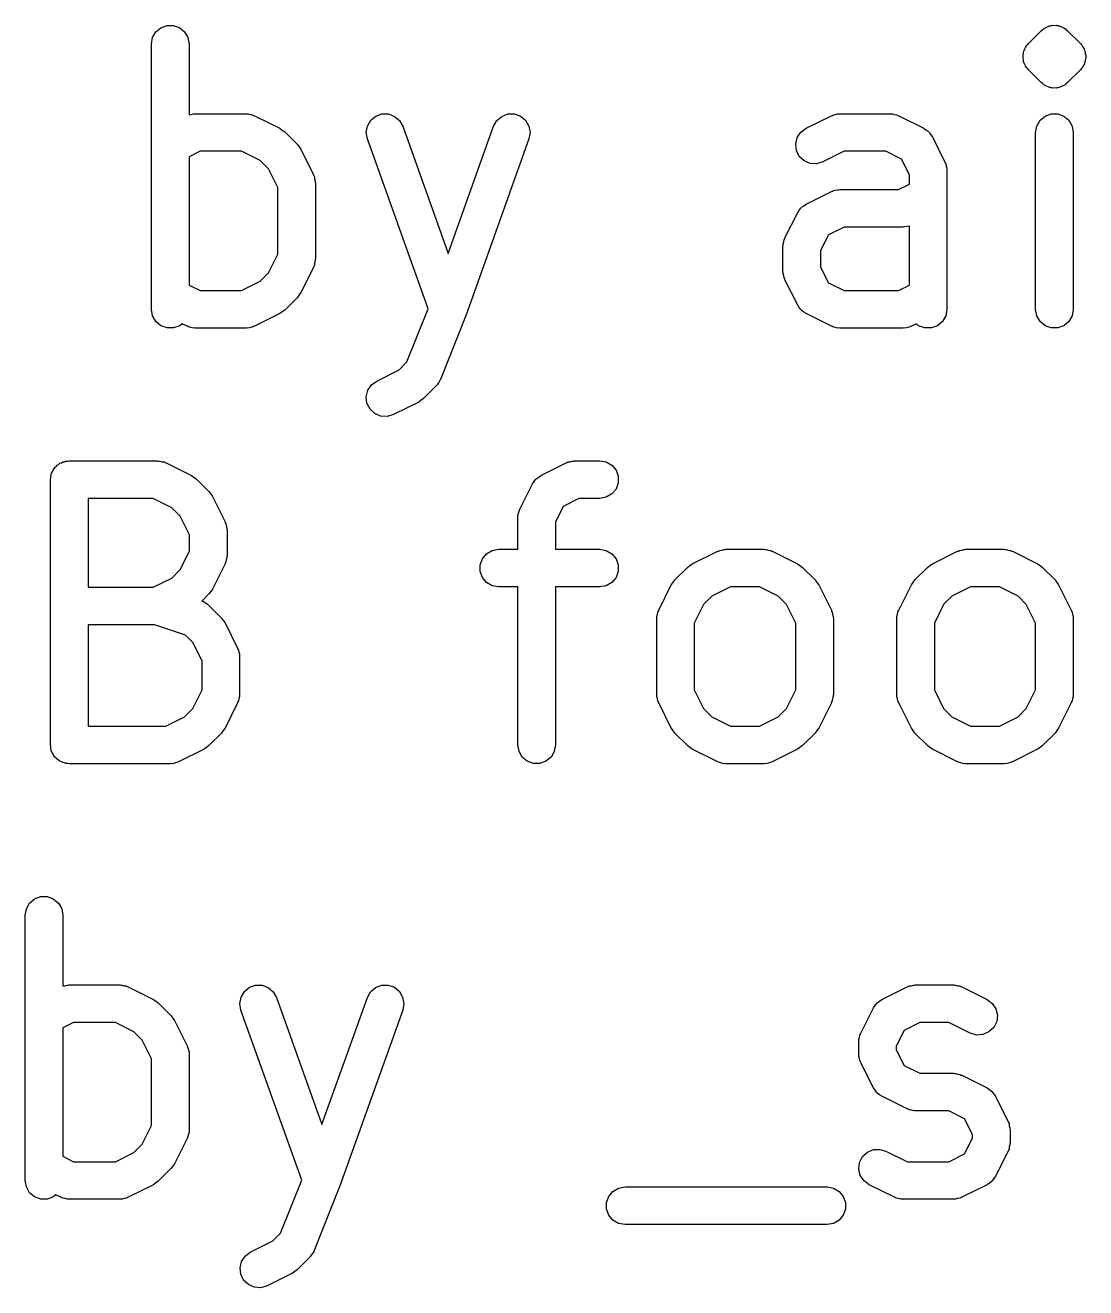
# Model space of a CAD drawing. Extents: x 81 to 182, y -126 to -101.
# Drawn here: x 162.65 to 167.45, y -126.03 to -120.32 of the extents above; entities that cross this region are included whole.
import ezdxf

# ---------------------------------------------------------------- set-up
doc = ezdxf.new("R2010")
doc.units = 0
doc.header["$MEASUREMENT"] = 0
doc.layers.add('BLACK', color=7, linetype='CONTINUOUS')

msp = doc.modelspace()

# ---------------------------------------------------------------- linework, layer by layer
at = {"layer": 'Black'}
for p, q in [((163.225, -120.375), (163.24, -120.349)), ((163.24, -120.349), (163.263, -120.33)), ((163.263, -120.33), (163.291, -120.32)), ((163.291, -120.32), (163.32, -120.32)), ((163.32, -120.32), (163.348, -120.33)), ((163.348, -120.33), (163.37, -120.349)), ((163.37, -120.349), (163.385, -120.375)), ((167.188, -120.401), (167.245, -120.344)), ((167.245, -120.344), (167.251, -120.34)), ((167.251, -120.34), (167.257, -120.334)), ((167.257, -120.334), (167.26, -120.333)), ((167.26, -120.333), (167.263, -120.33)), ((167.263, -120.33), (167.266, -120.329)), ((167.266, -120.329), (167.269, -120.327)), ((167.269, -120.327), (167.277, -120.325)), ((167.277, -120.325), (167.283, -120.322)), ((167.283, -120.322), (167.287, -120.322)), ((167.287, -120.322), (167.291, -120.32)), ((167.291, -120.32), (167.294, -120.32)), ((167.294, -120.32), (167.298, -120.319)), ((167.298, -120.319), (167.305, -120.32)), ((167.305, -120.32), (167.313, -120.319)), ((167.313, -120.319), (167.316, -120.32)), ((167.316, -120.32), (167.32, -120.32)), ((167.32, -120.32), (167.324, -120.322)), ((167.324, -120.322), (167.327, -120.322)), ((167.327, -120.322), (167.334, -120.325)), ((167.334, -120.325), (167.341, -120.327)), ((167.341, -120.327), (167.344, -120.329)), ((167.344, -120.329), (167.348, -120.33)), ((167.348, -120.33), (167.351, -120.333)), ((167.351, -120.333), (167.354, -120.334)), ((167.354, -120.334), (167.359, -120.34)), ((167.359, -120.34), (167.365, -120.344)), ((167.365, -120.344), (167.423, -120.401)), ((163.22, -120.404), (163.225, -120.375)), ((163.22, -121.604), (163.22, -120.404)), ((163.385, -120.375), (163.39, -120.404)), ((163.39, -120.404), (163.39, -120.724)), ((167.171, -120.425), (167.175, -120.419)), ((167.175, -120.419), (167.179, -120.412)), ((167.179, -120.412), (167.184, -120.407)), ((167.184, -120.407), (167.188, -120.401)), ((167.423, -120.401), (167.427, -120.407)), ((167.427, -120.407), (167.432, -120.412)), ((167.432, -120.412), (167.435, -120.419)), ((167.435, -120.419), (167.44, -120.425)), ((167.164, -120.454), (167.165, -120.447)), ((167.164, -120.461), (167.164, -120.454)), ((167.164, -120.469), (167.164, -120.461)), ((167.165, -120.476), (167.164, -120.469)), ((167.165, -120.447), (167.166, -120.439)), ((167.166, -120.483), (167.165, -120.476)), ((167.166, -120.439), (167.169, -120.433)), ((167.169, -120.433), (167.171, -120.425)), ((167.44, -120.425), (167.441, -120.433)), ((167.441, -120.433), (167.445, -120.439)), ((167.445, -120.439), (167.445, -120.447)), ((167.445, -120.447), (167.447, -120.454)), ((167.447, -120.469), (167.445, -120.476)), ((167.445, -120.476), (167.445, -120.483)), ((167.447, -120.454), (167.447, -120.461)), ((167.447, -120.461), (167.447, -120.469)), ((167.169, -120.49), (167.166, -120.483)), ((167.171, -120.497), (167.169, -120.49)), ((167.175, -120.503), (167.171, -120.497)), ((167.179, -120.51), (167.175, -120.503)), ((167.184, -120.515), (167.179, -120.51)), ((167.188, -120.521), (167.184, -120.515)), ((167.245, -120.578), (167.188, -120.521)), ((167.423, -120.521), (167.365, -120.578)), ((167.427, -120.515), (167.423, -120.521)), ((167.432, -120.51), (167.427, -120.515)), ((167.435, -120.503), (167.432, -120.51)), ((167.44, -120.497), (167.435, -120.503)), ((167.441, -120.49), (167.44, -120.497)), ((167.445, -120.483), (167.441, -120.49)), ((167.251, -120.583), (167.245, -120.578)), ((167.257, -120.588), (167.251, -120.583)), ((167.26, -120.59), (167.257, -120.588)), ((167.263, -120.592), (167.26, -120.59)), ((167.266, -120.593), (167.263, -120.592)), ((167.269, -120.595), (167.266, -120.593)), ((167.277, -120.597), (167.269, -120.595)), ((167.341, -120.595), (167.334, -120.597)), ((167.344, -120.593), (167.341, -120.595)), ((167.348, -120.592), (167.344, -120.593)), ((167.351, -120.59), (167.348, -120.592)), ((167.354, -120.588), (167.351, -120.59)), ((167.359, -120.583), (167.354, -120.588)), ((167.365, -120.578), (167.359, -120.583)), ((167.283, -120.6), (167.277, -120.597)), ((167.287, -120.601), (167.283, -120.6)), ((167.291, -120.602), (167.287, -120.601)), ((167.294, -120.602), (167.291, -120.602)), ((167.298, -120.603), (167.294, -120.602)), ((167.305, -120.602), (167.298, -120.603)), ((167.313, -120.603), (167.305, -120.602)), ((167.316, -120.602), (167.313, -120.603)), ((167.32, -120.602), (167.316, -120.602)), ((167.324, -120.601), (167.32, -120.602)), ((167.327, -120.6), (167.324, -120.601)), ((167.334, -120.597), (167.327, -120.6)), ((163.39, -120.724), (163.391, -120.724)), ((163.391, -120.724), (163.4, -120.723)), ((163.4, -120.723), (163.41, -120.72)), ((163.41, -120.72), (163.415, -120.72)), ((163.415, -120.72), (163.42, -120.719)), ((163.42, -120.719), (163.648, -120.719)), ((163.648, -120.719), (163.653, -120.72)), ((163.653, -120.72), (163.658, -120.72)), ((163.658, -120.72), (163.667, -120.723)), ((163.667, -120.723), (163.677, -120.724)), ((163.677, -120.724), (163.682, -120.727)), ((163.682, -120.727), (163.686, -120.728)), ((163.686, -120.728), (163.801, -120.785)), ((164.197, -120.775), (164.212, -120.749)), ((164.212, -120.749), (164.235, -120.73)), ((164.235, -120.73), (164.263, -120.72)), ((164.263, -120.72), (164.292, -120.72)), ((164.292, -120.72), (164.32, -120.731)), ((164.32, -120.731), (164.342, -120.75)), ((164.342, -120.75), (164.357, -120.776)), ((164.768, -120.776), (164.783, -120.75)), ((164.783, -120.75), (164.805, -120.731)), ((164.805, -120.731), (164.833, -120.72)), ((164.833, -120.72), (164.862, -120.72)), ((164.862, -120.72), (164.89, -120.73)), ((164.89, -120.73), (164.913, -120.749)), ((164.913, -120.749), (164.928, -120.775)), ((166.182, -120.785), (166.296, -120.728)), ((166.296, -120.728), (166.301, -120.727)), ((166.301, -120.727), (166.305, -120.724)), ((166.305, -120.724), (166.315, -120.723)), ((166.315, -120.723), (166.324, -120.72)), ((166.324, -120.72), (166.329, -120.72)), ((166.329, -120.72), (166.334, -120.719)), ((166.334, -120.719), (166.562, -120.719)), ((166.562, -120.719), (166.567, -120.72)), ((166.567, -120.72), (166.572, -120.72)), ((166.572, -120.72), (166.582, -120.723)), ((166.582, -120.723), (166.592, -120.724)), ((166.592, -120.724), (166.596, -120.727)), ((166.596, -120.727), (166.601, -120.728)), ((166.601, -120.728), (166.715, -120.785)), ((167.225, -120.775), (167.24, -120.749)), ((167.24, -120.749), (167.263, -120.73)), ((167.263, -120.73), (167.291, -120.72)), ((167.291, -120.72), (167.32, -120.72)), ((167.32, -120.72), (167.348, -120.73)), ((167.348, -120.73), (167.37, -120.749)), ((167.37, -120.749), (167.385, -120.775)), ((163.801, -120.785), (163.811, -120.793)), ((163.811, -120.793), (163.823, -120.801)), ((163.823, -120.801), (163.88, -120.858)), ((164.192, -120.804), (164.197, -120.775)), ((164.197, -120.833), (164.192, -120.804)), ((164.357, -120.776), (164.562, -121.351)), ((164.562, -121.351), (164.768, -120.776)), ((164.928, -120.775), (164.933, -120.804)), ((164.933, -120.804), (164.928, -120.833)), ((166.142, -120.827), (166.158, -120.803)), ((166.158, -120.803), (166.182, -120.785)), ((166.715, -120.785), (166.725, -120.793)), ((166.725, -120.793), (166.735, -120.8)), ((166.735, -120.8), (166.737, -120.801)), ((166.737, -120.801), (166.739, -120.803)), ((166.739, -120.803), (166.745, -120.813)), ((166.745, -120.813), (166.753, -120.823)), ((166.753, -120.823), (166.81, -120.938)), ((167.22, -120.804), (167.225, -120.775)), ((167.22, -121.604), (167.22, -120.804)), ((167.385, -120.775), (167.39, -120.804)), ((167.39, -120.804), (167.39, -121.604)), ((163.88, -120.858), (163.888, -120.869)), ((163.888, -120.869), (163.896, -120.88)), ((163.896, -120.88), (163.953, -120.995)), ((164.472, -121.602), (164.197, -120.833)), ((164.928, -120.833), (164.643, -121.633)), ((166.135, -120.856), (166.142, -120.827)), ((166.138, -120.885), (166.135, -120.856)), ((163.44, -120.889), (163.39, -120.914)), ((163.39, -120.914), (163.39, -121.494)), ((163.628, -120.889), (163.44, -120.889)), ((163.712, -120.931), (163.628, -120.889)), ((163.75, -120.969), (163.712, -120.931)), ((166.151, -120.912), (166.138, -120.885)), ((166.173, -120.932), (166.151, -120.912)), ((166.2, -120.944), (166.173, -120.932)), ((166.258, -120.937), (166.229, -120.946)), ((166.354, -120.889), (166.258, -120.937)), ((166.542, -120.889), (166.354, -120.889)), ((166.613, -120.925), (166.542, -120.889)), ((166.649, -120.996), (166.613, -120.925)), ((163.792, -121.053), (163.75, -120.969)), ((166.229, -120.946), (166.2, -120.944)), ((166.81, -120.938), (166.811, -120.942)), ((166.811, -120.942), (166.814, -120.946)), ((166.814, -120.946), (166.816, -120.956)), ((166.816, -120.956), (166.818, -120.966)), ((166.818, -120.966), (166.818, -120.971)), ((166.818, -120.971), (166.819, -120.976)), ((166.819, -120.976), (166.819, -121.604)), ((163.953, -120.995), (163.954, -120.999)), ((163.954, -120.999), (163.957, -121.004)), ((163.957, -121.004), (163.958, -121.013)), ((163.958, -121.013), (163.961, -121.023)), ((163.961, -121.023), (163.961, -121.028)), ((163.961, -121.028), (163.962, -121.033)), ((163.962, -121.033), (163.962, -121.376)), ((166.6, -121.062), (166.649, -121.037)), ((166.649, -121.037), (166.649, -120.996)), ((163.792, -121.355), (163.792, -121.053)), ((166.182, -121.128), (166.296, -121.071)), ((166.296, -121.071), (166.301, -121.07)), ((166.301, -121.07), (166.305, -121.067)), ((166.305, -121.067), (166.315, -121.065)), ((166.315, -121.065), (166.324, -121.063)), ((166.324, -121.063), (166.329, -121.063)), ((166.329, -121.063), (166.334, -121.062)), ((166.334, -121.062), (166.6, -121.062)), ((166.086, -121.28), (166.144, -121.166)), ((166.144, -121.166), (166.151, -121.156)), ((166.151, -121.156), (166.158, -121.146)), ((166.158, -121.146), (166.16, -121.144)), ((166.16, -121.144), (166.161, -121.142)), ((166.161, -121.142), (166.172, -121.136)), ((166.172, -121.136), (166.182, -121.128)), ((166.085, -121.285), (166.086, -121.28)), ((166.283, -121.267), (166.247, -121.338)), ((166.354, -121.232), (166.283, -121.267)), ((166.62, -121.232), (166.354, -121.232)), ((166.624, -121.231), (166.62, -121.232)), ((166.629, -121.231), (166.624, -121.231)), ((166.639, -121.229), (166.629, -121.231)), ((166.649, -121.227), (166.639, -121.229)), ((166.649, -121.494), (166.649, -121.227)), ((166.649, -121.227), (166.649, -121.227)), ((166.077, -121.318), (166.078, -121.314)), ((166.077, -121.433), (166.077, -121.318)), ((166.078, -121.309), (166.081, -121.299)), ((166.078, -121.314), (166.078, -121.309)), ((166.081, -121.299), (166.083, -121.289)), ((166.083, -121.289), (166.085, -121.285)), ((163.75, -121.439), (163.792, -121.355)), ((163.961, -121.385), (163.958, -121.395)), ((163.962, -121.376), (163.961, -121.38)), ((163.961, -121.38), (163.961, -121.385)), ((166.247, -121.338), (166.247, -121.413)), ((163.712, -121.477), (163.75, -121.439)), ((163.953, -121.414), (163.896, -121.528)), ((163.954, -121.409), (163.953, -121.414)), ((163.957, -121.405), (163.954, -121.409)), ((163.958, -121.395), (163.957, -121.405)), ((166.078, -121.438), (166.077, -121.433)), ((166.078, -121.442), (166.078, -121.438)), ((166.081, -121.452), (166.078, -121.442)), ((166.247, -121.413), (166.283, -121.484)), ((163.39, -121.494), (163.44, -121.519)), ((163.628, -121.519), (163.712, -121.477)), ((166.083, -121.462), (166.081, -121.452)), ((166.085, -121.466), (166.083, -121.462)), ((166.086, -121.471), (166.085, -121.466)), ((166.144, -121.585), (166.086, -121.471)), ((166.283, -121.484), (166.354, -121.519)), ((166.6, -121.519), (166.649, -121.494)), ((163.44, -121.519), (163.628, -121.519)), ((163.88, -121.55), (163.823, -121.607)), ((163.888, -121.539), (163.88, -121.55)), ((163.896, -121.528), (163.888, -121.539)), ((166.354, -121.519), (166.6, -121.519)), ((163.225, -121.633), (163.22, -121.604)), ((163.811, -121.615), (163.801, -121.623)), ((163.823, -121.607), (163.811, -121.615)), ((164.376, -121.842), (164.472, -121.602)), ((166.151, -121.595), (166.144, -121.585)), ((166.158, -121.605), (166.151, -121.595)), ((166.16, -121.607), (166.158, -121.605)), ((166.161, -121.609), (166.16, -121.607)), ((166.172, -121.616), (166.161, -121.609)), ((166.182, -121.623), (166.172, -121.616)), ((166.819, -121.604), (166.814, -121.633)), ((167.225, -121.633), (167.22, -121.604)), ((167.39, -121.604), (167.385, -121.633)), ((163.24, -121.659), (163.225, -121.633)), ((163.263, -121.678), (163.24, -121.659)), ((163.291, -121.688), (163.263, -121.678)), ((163.348, -121.678), (163.32, -121.688)), ((163.359, -121.669), (163.348, -121.678)), ((163.382, -121.68), (163.359, -121.669)), ((163.386, -121.682), (163.382, -121.68)), ((163.686, -121.68), (163.682, -121.682)), ((163.801, -121.623), (163.686, -121.68)), ((164.641, -121.636), (164.527, -121.921)), ((164.642, -121.635), (164.641, -121.636)), ((164.643, -121.633), (164.642, -121.633)), ((164.642, -121.633), (164.642, -121.634)), ((164.642, -121.634), (164.642, -121.635)), ((166.296, -121.68), (166.182, -121.623)), ((166.301, -121.682), (166.296, -121.68)), ((166.658, -121.68), (166.653, -121.682)), ((166.681, -121.669), (166.658, -121.68)), ((166.691, -121.678), (166.681, -121.669)), ((166.719, -121.688), (166.691, -121.678)), ((166.776, -121.678), (166.749, -121.688)), ((166.799, -121.659), (166.776, -121.678)), ((166.814, -121.633), (166.799, -121.659)), ((167.24, -121.659), (167.225, -121.633)), ((167.263, -121.678), (167.24, -121.659)), ((167.291, -121.688), (167.263, -121.678)), ((167.348, -121.678), (167.32, -121.688)), ((167.37, -121.659), (167.348, -121.678)), ((167.385, -121.633), (167.37, -121.659)), ((163.32, -121.688), (163.291, -121.688)), ((163.391, -121.684), (163.386, -121.682)), ((163.4, -121.686), (163.391, -121.684)), ((163.41, -121.689), (163.4, -121.686)), ((163.415, -121.688), (163.41, -121.689)), ((163.42, -121.689), (163.415, -121.688)), ((163.648, -121.689), (163.42, -121.689)), ((163.653, -121.688), (163.648, -121.689)), ((163.658, -121.689), (163.653, -121.688)), ((163.667, -121.686), (163.658, -121.689)), ((163.677, -121.684), (163.667, -121.686)), ((163.682, -121.682), (163.677, -121.684)), ((166.305, -121.684), (166.301, -121.682)), ((166.315, -121.686), (166.305, -121.684)), ((166.324, -121.689), (166.315, -121.686)), ((166.329, -121.688), (166.324, -121.689)), ((166.334, -121.689), (166.329, -121.688)), ((166.62, -121.689), (166.334, -121.689)), ((166.624, -121.688), (166.62, -121.689)), ((166.629, -121.689), (166.624, -121.688)), ((166.639, -121.686), (166.629, -121.689)), ((166.649, -121.684), (166.639, -121.686)), ((166.653, -121.682), (166.649, -121.684)), ((166.749, -121.688), (166.719, -121.688)), ((167.32, -121.688), (167.291, -121.688)), ((164.341, -121.877), (164.376, -121.842)), ((164.239, -121.928), (164.341, -121.877)), ((164.199, -121.97), (164.215, -121.946)), ((164.215, -121.946), (164.239, -121.928)), ((164.508, -121.95), (164.451, -122.007)), ((164.51, -121.948), (164.508, -121.95)), ((164.512, -121.946), (164.51, -121.948)), ((164.518, -121.936), (164.512, -121.946)), ((164.525, -121.926), (164.518, -121.936)), ((164.526, -121.923), (164.525, -121.926)), ((164.527, -121.921), (164.526, -121.923)), ((164.192, -121.999), (164.199, -121.97)), ((164.195, -122.028), (164.192, -121.999)), ((164.44, -122.015), (164.429, -122.023)), ((164.451, -122.007), (164.44, -122.015)), ((164.209, -122.055), (164.195, -122.028)), ((164.23, -122.075), (164.209, -122.055)), ((164.257, -122.087), (164.23, -122.075)), ((164.429, -122.023), (164.315, -122.08)), ((164.287, -122.089), (164.257, -122.087)), ((164.315, -122.08), (164.287, -122.089)), ((162.794, -122.309), (162.8, -122.305)), ((162.8, -122.305), (162.806, -122.3)), ((162.806, -122.3), (162.813, -122.298)), ((162.813, -122.298), (162.819, -122.294)), ((162.819, -122.294), (162.826, -122.293)), ((162.826, -122.293), (162.833, -122.29)), ((162.833, -122.29), (162.841, -122.29)), ((162.841, -122.29), (162.848, -122.289)), ((162.848, -122.289), (163.248, -122.289)), ((163.248, -122.289), (163.253, -122.29)), ((163.253, -122.29), (163.258, -122.29)), ((163.258, -122.29), (163.267, -122.293)), ((163.267, -122.293), (163.277, -122.294)), ((163.277, -122.294), (163.282, -122.297)), ((163.282, -122.297), (163.286, -122.298)), ((163.286, -122.298), (163.401, -122.355)), ((164.982, -122.355), (165.096, -122.298)), ((165.096, -122.298), (165.101, -122.297)), ((165.101, -122.297), (165.105, -122.294)), ((165.105, -122.294), (165.115, -122.293)), ((165.115, -122.293), (165.124, -122.29)), ((165.124, -122.29), (165.129, -122.29)), ((165.129, -122.29), (165.134, -122.289)), ((165.134, -122.289), (165.248, -122.289)), ((165.248, -122.289), (165.277, -122.294)), ((165.277, -122.294), (165.303, -122.309)), ((162.765, -122.359), (162.767, -122.352)), ((162.765, -122.367), (162.765, -122.359)), ((162.767, -122.352), (162.768, -122.345)), ((162.768, -122.345), (162.772, -122.339)), ((162.772, -122.339), (162.775, -122.332)), ((162.775, -122.332), (162.779, -122.326)), ((162.779, -122.326), (162.783, -122.319)), ((162.783, -122.319), (162.789, -122.315)), ((162.789, -122.315), (162.794, -122.309)), ((163.401, -122.355), (163.411, -122.363)), ((163.411, -122.363), (163.423, -122.371)), ((164.961, -122.37), (164.972, -122.363)), ((164.972, -122.363), (164.982, -122.355)), ((165.303, -122.309), (165.322, -122.332)), ((165.322, -122.332), (165.332, -122.359)), ((165.332, -122.359), (165.332, -122.389)), ((162.763, -122.374), (162.765, -122.367)), ((162.763, -123.574), (162.763, -122.374)), ((163.423, -122.371), (163.48, -122.428)), ((164.886, -122.508), (164.944, -122.393)), ((164.944, -122.393), (164.951, -122.383)), ((164.951, -122.383), (164.958, -122.373)), ((164.958, -122.373), (164.96, -122.371)), ((164.96, -122.371), (164.961, -122.37)), ((165.322, -122.417), (165.303, -122.439)), ((165.332, -122.389), (165.322, -122.417)), ((162.933, -122.459), (162.933, -122.861)), ((163.228, -122.459), (162.933, -122.459)), ((163.312, -122.501), (163.228, -122.459)), ((163.48, -122.428), (163.488, -122.439)), ((163.488, -122.439), (163.496, -122.45)), ((163.496, -122.45), (163.553, -122.565)), ((165.154, -122.459), (165.083, -122.495)), ((165.248, -122.459), (165.154, -122.459)), ((165.277, -122.454), (165.248, -122.459)), ((165.303, -122.439), (165.277, -122.454)), ((163.35, -122.539), (163.312, -122.501)), ((164.878, -122.536), (164.881, -122.526)), ((164.878, -122.541), (164.878, -122.536)), ((164.881, -122.526), (164.883, -122.516)), ((164.883, -122.516), (164.885, -122.512)), ((164.885, -122.512), (164.886, -122.508)), ((165.083, -122.495), (165.048, -122.566)), ((163.392, -122.623), (163.35, -122.539)), ((163.553, -122.565), (163.554, -122.569)), ((163.554, -122.569), (163.557, -122.574)), ((163.557, -122.574), (163.558, -122.583)), ((163.558, -122.583), (163.561, -122.593)), ((163.561, -122.593), (163.561, -122.598)), ((164.878, -122.546), (164.878, -122.541)), ((164.878, -122.689), (164.878, -122.546)), ((165.048, -122.566), (165.048, -122.689)), ((163.392, -122.697), (163.392, -122.623)), ((163.561, -122.598), (163.562, -122.603)), ((163.562, -122.603), (163.562, -122.717)), ((163.35, -122.781), (163.392, -122.697)), ((164.736, -122.709), (164.762, -122.694)), ((164.762, -122.694), (164.791, -122.689)), ((164.791, -122.689), (164.878, -122.689)), ((165.048, -122.689), (165.248, -122.689)), ((165.248, -122.689), (165.277, -122.694)), ((165.277, -122.694), (165.303, -122.709)), ((165.667, -122.755), (165.782, -122.698)), ((165.782, -122.698), (165.786, -122.697)), ((165.786, -122.697), (165.791, -122.694)), ((165.791, -122.694), (165.8, -122.693)), ((165.8, -122.693), (165.81, -122.69)), ((165.81, -122.69), (165.815, -122.69)), ((165.815, -122.69), (165.82, -122.689)), ((165.82, -122.689), (165.991, -122.689)), ((165.991, -122.689), (165.996, -122.69)), ((165.996, -122.69), (166.001, -122.69)), ((166.001, -122.69), (166.01, -122.693)), ((166.01, -122.693), (166.02, -122.694)), ((166.02, -122.694), (166.024, -122.697)), ((166.024, -122.697), (166.029, -122.698)), ((166.029, -122.698), (166.143, -122.755)), ((166.753, -122.755), (166.867, -122.698)), ((166.867, -122.698), (166.872, -122.697)), ((166.872, -122.697), (166.876, -122.694)), ((166.876, -122.694), (166.886, -122.693)), ((166.886, -122.693), (166.896, -122.69)), ((166.896, -122.69), (166.901, -122.69)), ((166.901, -122.69), (166.905, -122.689)), ((166.905, -122.689), (167.077, -122.689)), ((167.077, -122.689), (167.082, -122.69)), ((167.082, -122.69), (167.087, -122.69)), ((167.087, -122.69), (167.096, -122.693)), ((167.096, -122.693), (167.106, -122.694)), ((167.106, -122.694), (167.11, -122.697)), ((167.11, -122.697), (167.115, -122.698)), ((167.115, -122.698), (167.229, -122.755)), ((163.553, -122.755), (163.496, -122.869)), ((163.554, -122.75), (163.553, -122.755)), ((163.557, -122.746), (163.554, -122.75)), ((163.558, -122.736), (163.557, -122.746)), ((163.561, -122.727), (163.558, -122.736)), ((163.562, -122.717), (163.561, -122.722)), ((163.561, -122.722), (163.561, -122.727)), ((164.707, -122.759), (164.717, -122.732)), ((164.707, -122.789), (164.707, -122.759)), ((164.717, -122.732), (164.736, -122.709)), ((165.303, -122.709), (165.322, -122.732)), ((165.322, -122.732), (165.332, -122.759)), ((165.332, -122.759), (165.332, -122.789)), ((165.645, -122.771), (165.656, -122.763)), ((165.656, -122.763), (165.667, -122.755)), ((166.143, -122.755), (166.154, -122.763)), ((166.154, -122.763), (166.165, -122.771)), ((166.731, -122.771), (166.742, -122.763)), ((166.742, -122.763), (166.753, -122.755)), ((167.229, -122.755), (167.24, -122.763)), ((167.24, -122.763), (167.251, -122.771)), ((163.228, -122.861), (163.312, -122.819)), ((163.312, -122.819), (163.35, -122.781)), ((164.717, -122.817), (164.707, -122.789)), ((164.736, -122.839), (164.717, -122.817)), ((165.322, -122.817), (165.303, -122.839)), ((165.332, -122.789), (165.322, -122.817)), ((165.588, -122.828), (165.645, -122.771)), ((166.165, -122.771), (166.223, -122.828)), ((166.674, -122.828), (166.731, -122.771)), ((167.251, -122.771), (167.308, -122.828)), ((162.933, -122.861), (163.228, -122.861)), ((163.496, -122.869), (163.488, -122.88)), ((164.762, -122.854), (164.736, -122.839)), ((164.791, -122.859), (164.762, -122.854)), ((164.878, -122.859), (164.791, -122.859)), ((164.878, -123.574), (164.878, -122.859)), ((165.248, -122.859), (165.048, -122.859)), ((165.048, -122.859), (165.048, -123.574)), ((165.277, -122.854), (165.248, -122.859)), ((165.303, -122.839), (165.277, -122.854)), ((165.515, -122.965), (165.572, -122.85)), ((165.572, -122.85), (165.58, -122.839)), ((165.58, -122.839), (165.588, -122.828)), ((165.84, -122.859), (165.756, -122.901)), ((165.971, -122.859), (165.84, -122.859)), ((166.055, -122.901), (165.971, -122.859)), ((166.223, -122.828), (166.23, -122.839)), ((166.23, -122.839), (166.239, -122.85)), ((166.239, -122.85), (166.296, -122.965)), ((166.601, -122.965), (166.658, -122.85)), ((166.658, -122.85), (166.666, -122.839)), ((166.666, -122.839), (166.674, -122.828)), ((166.925, -122.859), (166.841, -122.901)), ((167.057, -122.859), (166.925, -122.859)), ((167.141, -122.901), (167.057, -122.859)), ((167.308, -122.828), (167.316, -122.839)), ((167.316, -122.839), (167.324, -122.85)), ((167.324, -122.85), (167.381, -122.965)), ((163.48, -122.891), (163.448, -122.923)), ((163.448, -122.923), (163.451, -122.924)), ((163.451, -122.924), (163.456, -122.926)), ((163.456, -122.926), (163.464, -122.931)), ((163.464, -122.931), (163.472, -122.936)), ((163.472, -122.936), (163.476, -122.94)), ((163.488, -122.88), (163.48, -122.891)), ((165.756, -122.901), (165.718, -122.939)), ((166.093, -122.939), (166.055, -122.901)), ((166.841, -122.901), (166.804, -122.939)), ((167.178, -122.939), (167.141, -122.901)), ((163.476, -122.94), (163.48, -122.943)), ((163.48, -122.943), (163.537, -123)), ((165.507, -122.993), (165.509, -122.983)), ((165.507, -122.998), (165.507, -122.993)), ((165.509, -122.983), (165.511, -122.974)), ((165.511, -122.974), (165.514, -122.969)), ((165.514, -122.969), (165.515, -122.965)), ((165.718, -122.939), (165.676, -123.023)), ((166.135, -123.023), (166.093, -122.939)), ((166.296, -122.965), (166.297, -122.969)), ((166.297, -122.969), (166.3, -122.974)), ((166.3, -122.974), (166.301, -122.983)), ((166.301, -122.983), (166.304, -122.993)), ((166.304, -122.993), (166.304, -122.998)), ((166.592, -122.993), (166.595, -122.983)), ((166.593, -122.998), (166.592, -122.993)), ((166.595, -122.983), (166.597, -122.974)), ((166.597, -122.974), (166.599, -122.969)), ((166.599, -122.969), (166.601, -122.965)), ((166.804, -122.939), (166.762, -123.023)), ((167.22, -123.023), (167.178, -122.939)), ((167.381, -122.965), (167.383, -122.969)), ((167.383, -122.969), (167.385, -122.974)), ((167.385, -122.974), (167.387, -122.983)), ((167.387, -122.983), (167.39, -122.993)), ((167.39, -122.993), (167.39, -122.998)), ((162.933, -123.031), (162.933, -123.489)), ((163.234, -123.031), (162.933, -123.031)), ((163.374, -123.077), (163.234, -123.031)), ((163.537, -123), (163.545, -123.011)), ((163.545, -123.011), (163.553, -123.022)), ((163.553, -123.022), (163.61, -123.136)), ((165.506, -123.003), (165.507, -122.998)), ((165.506, -123.346), (165.506, -123.003)), ((165.676, -123.023), (165.676, -123.325)), ((166.135, -123.325), (166.135, -123.023)), ((166.304, -122.998), (166.305, -123.003)), ((166.305, -123.003), (166.305, -123.346)), ((166.592, -123.003), (166.593, -122.998)), ((166.592, -123.346), (166.592, -123.003)), ((166.762, -123.023), (166.762, -123.325)), ((167.22, -123.325), (167.22, -123.023)), ((167.39, -122.998), (167.39, -123.003)), ((167.39, -123.003), (167.39, -123.346)), ((163.407, -123.11), (163.374, -123.077)), ((163.449, -123.194), (163.407, -123.11)), ((163.61, -123.136), (163.611, -123.141)), ((163.611, -123.141), (163.614, -123.145)), ((163.614, -123.145), (163.616, -123.155)), ((163.616, -123.155), (163.618, -123.164)), ((163.618, -123.164), (163.618, -123.169)), ((163.449, -123.325), (163.449, -123.194)), ((163.618, -123.169), (163.619, -123.174)), ((163.619, -123.174), (163.619, -123.346)), ((163.407, -123.409), (163.449, -123.325)), ((165.676, -123.325), (165.718, -123.409)), ((166.093, -123.409), (166.135, -123.325)), ((166.762, -123.325), (166.804, -123.409)), ((167.178, -123.409), (167.22, -123.325)), ((163.61, -123.384), (163.553, -123.498)), ((163.611, -123.379), (163.61, -123.384)), ((163.614, -123.375), (163.611, -123.379)), ((163.616, -123.365), (163.614, -123.375)), ((163.618, -123.355), (163.616, -123.365)), ((163.619, -123.346), (163.618, -123.35)), ((163.618, -123.35), (163.618, -123.355)), ((165.507, -123.35), (165.506, -123.346)), ((165.507, -123.355), (165.507, -123.35)), ((165.509, -123.365), (165.507, -123.355)), ((165.511, -123.375), (165.509, -123.365)), ((165.514, -123.379), (165.511, -123.375)), ((165.515, -123.384), (165.514, -123.379)), ((165.572, -123.498), (165.515, -123.384)), ((166.296, -123.384), (166.239, -123.498)), ((166.297, -123.379), (166.296, -123.384)), ((166.3, -123.375), (166.297, -123.379)), ((166.301, -123.365), (166.3, -123.375)), ((166.304, -123.355), (166.301, -123.365)), ((166.305, -123.346), (166.304, -123.35)), ((166.304, -123.35), (166.304, -123.355)), ((166.593, -123.35), (166.592, -123.346)), ((166.592, -123.355), (166.593, -123.35)), ((166.595, -123.365), (166.592, -123.355)), ((166.597, -123.375), (166.595, -123.365)), ((166.599, -123.379), (166.597, -123.375)), ((166.601, -123.384), (166.599, -123.379)), ((166.658, -123.498), (166.601, -123.384)), ((167.381, -123.384), (167.324, -123.498)), ((167.383, -123.379), (167.381, -123.384)), ((167.385, -123.375), (167.383, -123.379)), ((167.387, -123.365), (167.385, -123.375)), ((167.39, -123.355), (167.387, -123.365)), ((167.39, -123.346), (167.39, -123.35)), ((167.39, -123.35), (167.39, -123.355)), ((163.285, -123.489), (163.369, -123.447)), ((163.369, -123.447), (163.407, -123.409)), ((165.718, -123.409), (165.756, -123.447)), ((165.756, -123.447), (165.84, -123.489)), ((165.971, -123.489), (166.055, -123.447)), ((166.055, -123.447), (166.093, -123.409)), ((166.804, -123.409), (166.841, -123.447)), ((166.841, -123.447), (166.925, -123.489)), ((167.057, -123.489), (167.141, -123.447)), ((167.141, -123.447), (167.178, -123.409)), ((162.933, -123.489), (163.285, -123.489)), ((163.553, -123.498), (163.545, -123.509)), ((165.58, -123.509), (165.572, -123.498)), ((165.84, -123.489), (165.971, -123.489)), ((166.239, -123.498), (166.23, -123.509)), ((166.666, -123.509), (166.658, -123.498)), ((166.925, -123.489), (167.057, -123.489)), ((167.324, -123.498), (167.316, -123.509)), ((163.537, -123.52), (163.48, -123.577)), ((163.545, -123.509), (163.537, -123.52)), ((165.588, -123.52), (165.58, -123.509)), ((165.645, -123.577), (165.588, -123.52)), ((166.223, -123.52), (166.165, -123.577)), ((166.23, -123.509), (166.223, -123.52)), ((166.674, -123.52), (166.666, -123.509)), ((166.731, -123.577), (166.674, -123.52)), ((167.308, -123.52), (167.251, -123.577)), ((167.316, -123.509), (167.308, -123.52)), ((162.765, -123.581), (162.763, -123.574)), ((162.765, -123.589), (162.765, -123.581)), ((162.767, -123.596), (162.765, -123.589)), ((162.768, -123.603), (162.767, -123.596)), ((162.772, -123.61), (162.768, -123.603)), ((162.775, -123.617), (162.772, -123.61)), ((162.779, -123.622), (162.775, -123.617)), ((163.458, -123.593), (163.343, -123.65)), ((163.469, -123.585), (163.458, -123.593)), ((163.48, -123.577), (163.469, -123.585)), ((164.883, -123.603), (164.878, -123.574)), ((164.897, -123.629), (164.883, -123.603)), ((165.042, -123.603), (165.028, -123.629)), ((165.048, -123.574), (165.042, -123.603)), ((165.656, -123.585), (165.645, -123.577)), ((165.667, -123.593), (165.656, -123.585)), ((165.782, -123.65), (165.667, -123.593)), ((166.143, -123.593), (166.029, -123.65)), ((166.154, -123.585), (166.143, -123.593)), ((166.165, -123.577), (166.154, -123.585)), ((166.742, -123.585), (166.731, -123.577)), ((166.753, -123.593), (166.742, -123.585)), ((166.867, -123.65), (166.753, -123.593)), ((167.229, -123.593), (167.115, -123.65)), ((167.24, -123.585), (167.229, -123.593)), ((167.251, -123.577), (167.24, -123.585)), ((162.783, -123.629), (162.779, -123.622)), ((162.789, -123.634), (162.783, -123.629)), ((162.794, -123.639), (162.789, -123.634)), ((162.8, -123.643), (162.794, -123.639)), ((162.806, -123.648), (162.8, -123.643)), ((162.813, -123.65), (162.806, -123.648)), ((162.819, -123.654), (162.813, -123.65)), ((162.826, -123.655), (162.819, -123.654)), ((162.833, -123.658), (162.826, -123.655)), ((162.841, -123.658), (162.833, -123.658)), ((162.848, -123.659), (162.841, -123.658)), ((163.305, -123.659), (162.848, -123.659)), ((163.31, -123.658), (163.305, -123.659)), ((163.315, -123.659), (163.31, -123.658)), ((163.325, -123.656), (163.315, -123.659)), ((163.334, -123.654), (163.325, -123.656)), ((163.339, -123.652), (163.334, -123.654)), ((163.343, -123.65), (163.339, -123.652)), ((164.92, -123.648), (164.897, -123.629)), ((164.948, -123.658), (164.92, -123.648)), ((164.977, -123.658), (164.948, -123.658)), ((165.005, -123.648), (164.977, -123.658)), ((165.028, -123.629), (165.005, -123.648)), ((165.786, -123.652), (165.782, -123.65)), ((165.791, -123.654), (165.786, -123.652)), ((165.8, -123.656), (165.791, -123.654)), ((165.81, -123.659), (165.8, -123.656)), ((165.815, -123.658), (165.81, -123.659)), ((165.82, -123.659), (165.815, -123.658)), ((165.991, -123.659), (165.82, -123.659)), ((165.996, -123.658), (165.991, -123.659)), ((166.001, -123.659), (165.996, -123.658)), ((166.01, -123.656), (166.001, -123.659)), ((166.02, -123.654), (166.01, -123.656)), ((166.024, -123.652), (166.02, -123.654)), ((166.029, -123.65), (166.024, -123.652)), ((166.872, -123.652), (166.867, -123.65)), ((166.876, -123.654), (166.872, -123.652)), ((166.886, -123.656), (166.876, -123.654)), ((166.896, -123.659), (166.886, -123.656)), ((166.901, -123.658), (166.896, -123.659)), ((166.905, -123.659), (166.901, -123.658)), ((167.077, -123.659), (166.905, -123.659)), ((167.082, -123.658), (167.077, -123.659)), ((167.087, -123.659), (167.082, -123.658)), ((167.096, -123.656), (167.087, -123.659)), ((167.106, -123.654), (167.096, -123.656)), ((167.11, -123.652), (167.106, -123.654)), ((167.115, -123.65), (167.11, -123.652)), ((162.654, -124.315), (162.669, -124.289)), ((162.669, -124.289), (162.691, -124.27)), ((162.691, -124.27), (162.719, -124.26)), ((162.719, -124.26), (162.749, -124.26)), ((162.749, -124.26), (162.776, -124.27)), ((162.776, -124.27), (162.799, -124.289)), ((162.799, -124.289), (162.814, -124.315)), ((162.649, -124.344), (162.654, -124.315)), ((162.649, -125.544), (162.649, -124.344)), ((162.814, -124.315), (162.819, -124.344)), ((162.819, -124.344), (162.819, -124.664)), ((162.819, -124.664), (162.829, -124.663)), ((162.819, -124.664), (162.819, -124.664)), ((162.829, -124.663), (162.838, -124.66)), ((162.838, -124.66), (162.843, -124.66)), ((162.843, -124.66), (162.848, -124.659)), ((162.848, -124.659), (163.077, -124.659)), ((163.077, -124.659), (163.082, -124.66)), ((163.082, -124.66), (163.087, -124.66)), ((163.087, -124.66), (163.096, -124.663)), ((163.096, -124.663), (163.106, -124.664)), ((163.106, -124.664), (163.11, -124.667)), ((163.11, -124.667), (163.115, -124.668)), ((163.115, -124.668), (163.229, -124.725)), ((163.626, -124.715), (163.641, -124.689)), ((163.641, -124.689), (163.663, -124.67)), ((163.663, -124.67), (163.691, -124.66)), ((163.691, -124.66), (163.721, -124.66)), ((163.721, -124.66), (163.748, -124.671)), ((163.748, -124.671), (163.771, -124.69)), ((163.771, -124.69), (163.785, -124.716)), ((164.197, -124.716), (164.211, -124.69)), ((164.211, -124.69), (164.234, -124.671)), ((164.234, -124.671), (164.262, -124.66)), ((164.262, -124.66), (164.291, -124.66)), ((164.291, -124.66), (164.319, -124.67)), ((164.319, -124.67), (164.342, -124.689)), ((164.342, -124.689), (164.356, -124.715)), ((166.524, -124.725), (166.639, -124.668)), ((166.639, -124.668), (166.643, -124.667)), ((166.643, -124.667), (166.648, -124.664)), ((166.648, -124.664), (166.658, -124.663)), ((166.658, -124.663), (166.667, -124.66)), ((166.667, -124.66), (166.672, -124.66)), ((166.672, -124.66), (166.677, -124.659)), ((166.677, -124.659), (166.848, -124.659)), ((166.848, -124.659), (166.853, -124.66)), ((166.853, -124.66), (166.858, -124.66)), ((166.858, -124.66), (166.867, -124.663)), ((166.867, -124.663), (166.877, -124.664)), ((166.877, -124.664), (166.882, -124.667)), ((166.882, -124.667), (166.886, -124.668)), ((166.886, -124.668), (167.001, -124.725)), ((163.229, -124.725), (163.24, -124.733)), ((163.24, -124.733), (163.251, -124.741)), ((163.251, -124.741), (163.308, -124.798)), ((163.62, -124.744), (163.626, -124.715)), ((163.625, -124.773), (163.62, -124.744)), ((163.785, -124.716), (163.991, -125.291)), ((163.991, -125.291), (164.197, -124.716)), ((164.356, -124.715), (164.362, -124.744)), ((164.362, -124.744), (164.357, -124.773)), ((166.429, -124.878), (166.486, -124.763)), ((166.486, -124.763), (166.494, -124.753)), ((166.494, -124.753), (166.501, -124.743)), ((166.501, -124.743), (166.503, -124.741)), ((166.503, -124.741), (166.504, -124.74)), ((166.504, -124.74), (166.514, -124.733)), ((166.514, -124.733), (166.524, -124.725)), ((167.001, -124.725), (167.024, -124.743)), ((167.024, -124.743), (167.04, -124.767)), ((163.308, -124.798), (163.316, -124.809)), ((163.316, -124.809), (163.324, -124.82)), ((163.324, -124.82), (163.381, -124.935)), ((163.9, -125.542), (163.625, -124.773)), ((164.357, -124.773), (164.071, -125.573)), ((167.04, -124.767), (167.047, -124.796)), ((167.047, -124.796), (167.044, -124.825)), ((162.868, -124.829), (162.819, -124.854)), ((162.819, -124.854), (162.819, -125.434)), ((163.057, -124.829), (162.868, -124.829)), ((163.141, -124.871), (163.057, -124.829)), ((163.178, -124.909), (163.141, -124.871)), ((166.626, -124.865), (166.59, -124.936)), ((166.697, -124.829), (166.626, -124.865)), ((166.828, -124.829), (166.697, -124.829)), ((166.924, -124.877), (166.828, -124.829)), ((166.953, -124.886), (166.924, -124.877)), ((167.009, -124.872), (166.982, -124.884)), ((167.031, -124.852), (167.009, -124.872)), ((167.044, -124.825), (167.031, -124.852)), ((163.22, -124.993), (163.178, -124.909)), ((166.42, -124.916), (166.421, -124.911)), ((166.42, -124.973), (166.42, -124.916)), ((166.421, -124.906), (166.424, -124.896)), ((166.421, -124.911), (166.421, -124.906)), ((166.424, -124.896), (166.425, -124.886)), ((166.425, -124.886), (166.428, -124.882)), ((166.428, -124.882), (166.429, -124.878)), ((166.982, -124.884), (166.953, -124.886)), ((163.381, -124.935), (163.383, -124.939)), ((163.383, -124.939), (163.385, -124.944)), ((163.385, -124.944), (163.387, -124.953)), ((163.387, -124.953), (163.39, -124.963)), ((163.39, -124.963), (163.39, -124.968)), ((163.39, -124.968), (163.39, -124.973)), ((163.39, -124.973), (163.39, -125.316)), ((166.421, -124.978), (166.42, -124.973)), ((166.421, -124.982), (166.421, -124.978)), ((166.424, -124.992), (166.421, -124.982)), ((166.59, -124.936), (166.59, -124.953)), ((166.59, -124.953), (166.626, -125.024)), ((163.22, -125.295), (163.22, -124.993)), ((166.425, -125.002), (166.424, -124.992)), ((166.428, -125.006), (166.425, -125.002)), ((166.429, -125.011), (166.428, -125.006)), ((166.486, -125.125), (166.429, -125.011)), ((166.626, -125.024), (166.697, -125.059)), ((166.697, -125.059), (166.848, -125.059)), ((166.848, -125.059), (166.853, -125.06)), ((166.853, -125.06), (166.858, -125.06)), ((166.858, -125.06), (166.867, -125.063)), ((166.867, -125.063), (166.877, -125.064)), ((166.877, -125.064), (166.882, -125.067)), ((166.882, -125.067), (166.886, -125.068)), ((166.886, -125.068), (167.001, -125.125)), ((166.494, -125.135), (166.486, -125.125)), ((166.501, -125.145), (166.494, -125.135)), ((166.503, -125.147), (166.501, -125.145)), ((166.504, -125.149), (166.503, -125.147)), ((166.514, -125.156), (166.504, -125.149)), ((166.524, -125.163), (166.514, -125.156)), ((166.639, -125.22), (166.524, -125.163)), ((167.001, -125.125), (167.011, -125.133)), ((167.011, -125.133), (167.021, -125.14)), ((167.021, -125.14), (167.022, -125.141)), ((167.022, -125.141), (167.024, -125.143)), ((167.024, -125.143), (167.031, -125.153)), ((167.031, -125.153), (167.039, -125.163)), ((167.039, -125.163), (167.096, -125.278)), ((166.643, -125.222), (166.639, -125.22)), ((166.648, -125.224), (166.643, -125.222)), ((166.658, -125.226), (166.648, -125.224)), ((166.667, -125.229), (166.658, -125.226)), ((166.672, -125.228), (166.667, -125.229)), ((166.677, -125.229), (166.672, -125.228)), ((166.828, -125.229), (166.677, -125.229)), ((166.899, -125.265), (166.828, -125.229)), ((166.935, -125.336), (166.899, -125.265)), ((163.178, -125.379), (163.22, -125.295)), ((163.39, -125.325), (163.387, -125.335)), ((163.39, -125.316), (163.39, -125.32)), ((163.39, -125.32), (163.39, -125.325)), ((167.096, -125.278), (167.097, -125.282)), ((167.097, -125.282), (167.1, -125.286)), ((167.1, -125.286), (167.101, -125.296)), ((167.101, -125.296), (167.104, -125.306)), ((167.104, -125.306), (167.104, -125.311)), ((167.104, -125.311), (167.105, -125.316)), ((167.105, -125.316), (167.105, -125.373)), ((163.141, -125.417), (163.178, -125.379)), ((163.381, -125.354), (163.324, -125.468)), ((163.383, -125.349), (163.381, -125.354)), ((163.385, -125.345), (163.383, -125.349)), ((163.387, -125.335), (163.385, -125.345)), ((166.899, -125.424), (166.935, -125.353)), ((166.935, -125.353), (166.935, -125.336)), ((167.104, -125.382), (167.101, -125.392)), ((167.105, -125.373), (167.104, -125.378)), ((167.104, -125.378), (167.104, -125.382)), ((162.819, -125.434), (162.868, -125.459)), ((163.057, -125.459), (163.141, -125.417)), ((166.424, -125.463), (166.437, -125.436)), ((166.437, -125.436), (166.459, -125.416)), ((166.459, -125.416), (166.486, -125.404)), ((166.486, -125.404), (166.515, -125.403)), ((166.515, -125.403), (166.543, -125.411)), ((166.543, -125.411), (166.64, -125.459)), ((166.828, -125.459), (166.899, -125.424)), ((167.096, -125.411), (167.039, -125.525)), ((167.097, -125.406), (167.096, -125.411)), ((167.1, -125.402), (167.097, -125.406)), ((167.101, -125.392), (167.1, -125.402)), ((162.868, -125.459), (163.057, -125.459)), ((163.308, -125.49), (163.251, -125.547)), ((163.316, -125.479), (163.308, -125.49)), ((163.324, -125.468), (163.316, -125.479)), ((166.421, -125.492), (166.424, -125.463)), ((166.427, -125.521), (166.421, -125.492)), ((166.64, -125.459), (166.828, -125.459)), ((162.654, -125.573), (162.649, -125.544)), ((163.24, -125.555), (163.229, -125.563)), ((163.251, -125.547), (163.24, -125.555)), ((163.804, -125.782), (163.9, -125.542)), ((166.444, -125.545), (166.427, -125.521)), ((166.467, -125.563), (166.444, -125.545)), ((167.011, -125.556), (167.001, -125.563)), ((167.021, -125.549), (167.011, -125.556)), ((167.022, -125.547), (167.021, -125.549)), ((167.024, -125.545), (167.022, -125.547)), ((167.031, -125.535), (167.024, -125.545)), ((167.039, -125.525), (167.031, -125.535)), ((162.669, -125.599), (162.654, -125.573)), ((162.691, -125.618), (162.669, -125.599)), ((162.719, -125.628), (162.691, -125.618)), ((162.776, -125.618), (162.749, -125.628)), ((162.787, -125.609), (162.776, -125.618)), ((162.81, -125.62), (162.787, -125.609)), ((163.229, -125.563), (163.115, -125.62)), ((164.07, -125.576), (163.956, -125.861)), ((164.071, -125.574), (164.07, -125.575)), ((164.07, -125.575), (164.07, -125.576)), ((164.071, -125.573), (164.071, -125.573)), ((164.071, -125.573), (164.071, -125.574)), ((165.279, -125.644), (165.289, -125.616)), ((165.289, -125.616), (165.308, -125.593)), ((165.308, -125.593), (165.333, -125.579)), ((165.333, -125.579), (165.363, -125.573)), ((165.363, -125.573), (166.277, -125.573)), ((166.277, -125.573), (166.306, -125.579)), ((166.306, -125.579), (166.331, -125.593)), ((166.331, -125.593), (166.35, -125.616)), ((166.35, -125.616), (166.36, -125.644)), ((166.582, -125.62), (166.467, -125.563)), ((167.001, -125.563), (166.886, -125.62)), ((162.749, -125.628), (162.719, -125.628)), ((162.815, -125.622), (162.81, -125.62)), ((162.819, -125.624), (162.815, -125.622)), ((162.829, -125.626), (162.819, -125.624)), ((162.838, -125.629), (162.829, -125.626)), ((162.843, -125.628), (162.838, -125.629)), ((162.848, -125.629), (162.843, -125.628)), ((163.077, -125.629), (162.848, -125.629)), ((163.082, -125.628), (163.077, -125.629)), ((163.087, -125.629), (163.082, -125.628)), ((163.096, -125.626), (163.087, -125.629)), ((163.106, -125.624), (163.096, -125.626)), ((163.11, -125.622), (163.106, -125.624)), ((163.115, -125.62), (163.11, -125.622)), ((165.279, -125.673), (165.279, -125.644)), ((165.289, -125.701), (165.279, -125.673)), ((166.36, -125.673), (166.35, -125.701)), ((166.36, -125.644), (166.36, -125.673)), ((166.586, -125.622), (166.582, -125.62)), ((166.591, -125.624), (166.586, -125.622)), ((166.6, -125.626), (166.591, -125.624)), ((166.61, -125.629), (166.6, -125.626)), ((166.615, -125.628), (166.61, -125.629)), ((166.62, -125.629), (166.615, -125.628)), ((166.848, -125.629), (166.62, -125.629)), ((166.853, -125.628), (166.848, -125.629)), ((166.858, -125.629), (166.853, -125.628)), ((166.867, -125.626), (166.858, -125.629)), ((166.877, -125.624), (166.867, -125.626)), ((166.882, -125.622), (166.877, -125.624)), ((166.886, -125.62), (166.882, -125.622)), ((165.308, -125.724), (165.289, -125.701)), ((165.333, -125.738), (165.308, -125.724)), ((166.331, -125.724), (166.306, -125.738)), ((166.35, -125.701), (166.331, -125.724)), ((163.769, -125.817), (163.804, -125.782)), ((165.363, -125.743), (165.333, -125.738)), ((166.277, -125.743), (165.363, -125.743)), ((166.306, -125.738), (166.277, -125.743)), ((163.667, -125.868), (163.769, -125.817)), ((163.627, -125.91), (163.644, -125.886)), ((163.644, -125.886), (163.667, -125.868)), ((163.937, -125.89), (163.88, -125.947)), ((163.938, -125.888), (163.937, -125.89)), ((163.94, -125.886), (163.938, -125.888)), ((163.947, -125.876), (163.94, -125.886)), ((163.954, -125.866), (163.947, -125.876)), ((163.956, -125.861), (163.954, -125.863)), ((163.954, -125.863), (163.954, -125.866)), ((163.621, -125.939), (163.627, -125.91)), ((163.624, -125.968), (163.621, -125.939)), ((163.869, -125.955), (163.858, -125.963)), ((163.88, -125.947), (163.869, -125.955)), ((163.637, -125.995), (163.624, -125.968)), ((163.659, -126.015), (163.637, -125.995)), ((163.686, -126.027), (163.659, -126.015)), ((163.858, -125.963), (163.743, -126.02)), ((163.715, -126.029), (163.686, -126.027)), ((163.743, -126.02), (163.715, -126.029))]:
    msp.add_line(p, q, dxfattribs=at)

doc.saveas('drawing.dxf')
